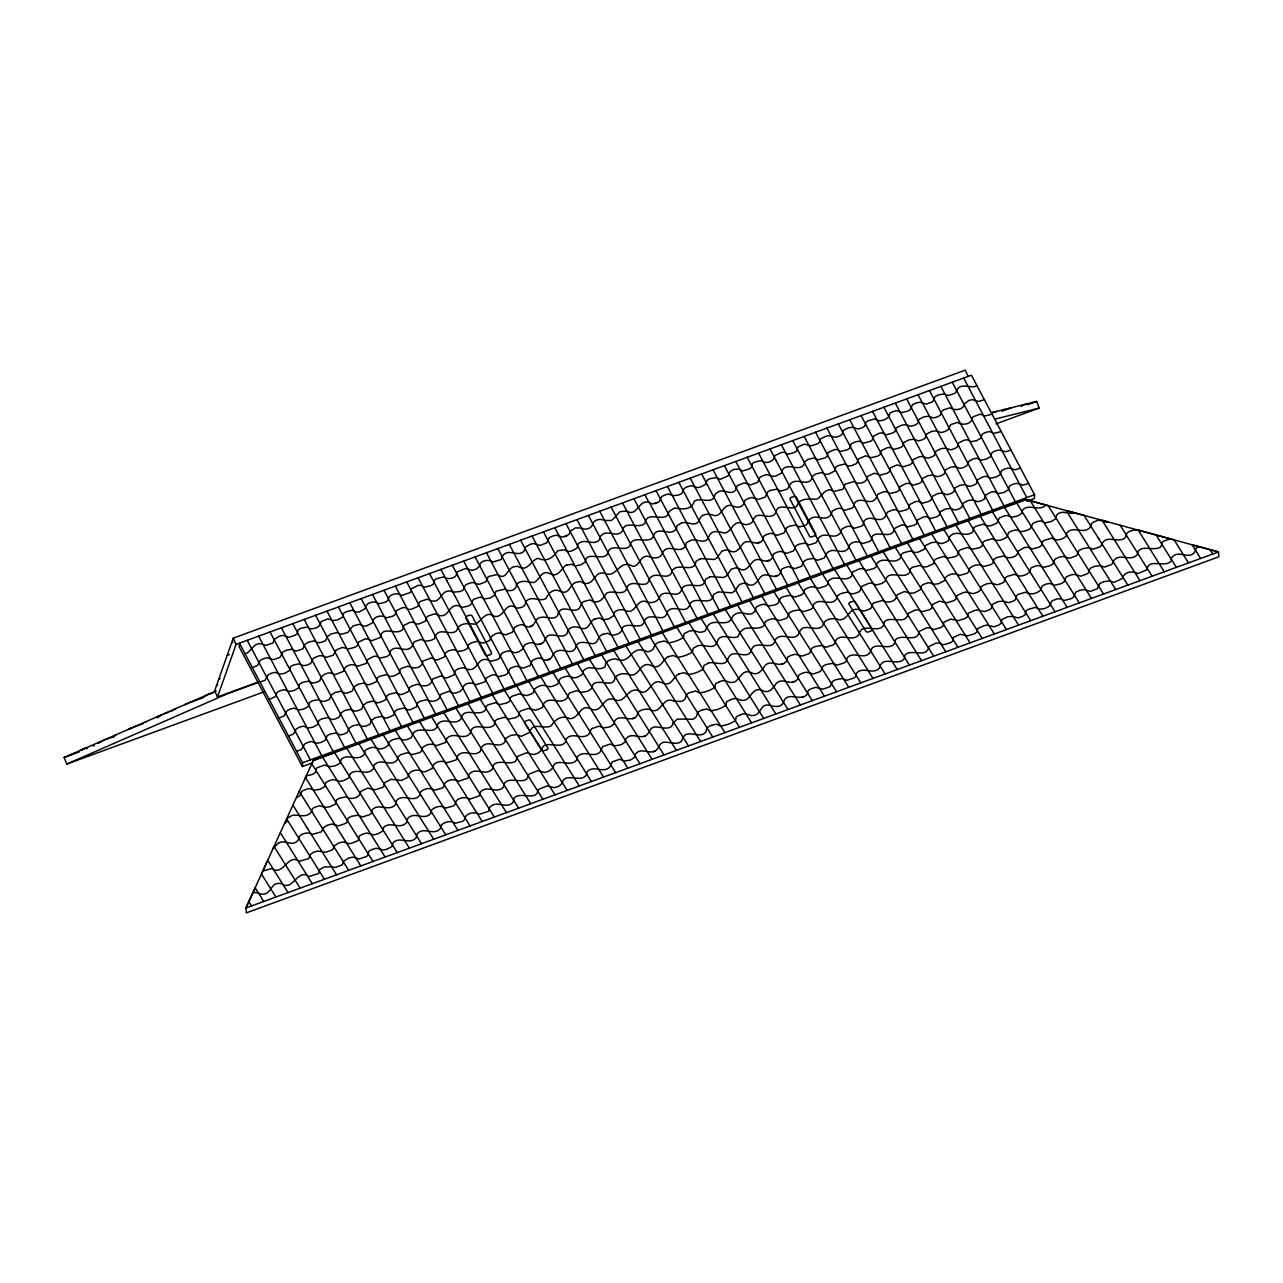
<?xml version="1.0" encoding="UTF-8"?>
<svg xmlns="http://www.w3.org/2000/svg" width="1283" height="1283" viewBox="0 0 1283 1283"><rect width="100%" height="100%" fill="white"/><g stroke="black" fill="none" stroke-linecap="round" stroke-linejoin="round"><path stroke-width="1.5" d="M683.598 636.609L684.047 633.754L688.265 631.541A10.216 7.457 -4.8 0 1 689.388 631.028L693.75 630.498L698.962 632.182A7.923 5.774 -4.8 0 0 703.485 631.605A8.789 6.399 -4.8 0 0 705.49 630.659C710.429 613.29 727.91 631.22 732.737 616.113A10.633 7.746 -4.8 0 1 735.031 614.429C741.75 609.168 749.801 618.887 755.318 610.644L756.216 607.035L759.648 605.303L763.722 604.165L768.613 605.865L774.242 605.111L777.947 603.459L780.433 598.183L783.528 596.563L790.007 595.344L794.658 597.14L801.795 594.831L803.992 592.153M269.205 699.508L275.749 696.348L277.096 692.355L280.271 690.655L284.249 689.645L288.771 691.521L293.647 690.655L298.522 687.993L299.532 684.112L302.403 682.444L308.353 681.145L312.619 683.053L315.746 682.54L319.659 680.872L321.472 676.75C324.759 673.158 330.95 671.33 335.023 674.666L343.828 671.201C343.972 665.139 353.194 662.878 357.572 666.262L366.393 663.343L367.435 659.719L373.465 656.495L376.256 656.126L380.329 658.083L386.792 656.543L389.15 655.084L390.192 651.283C396.688 643.328 404.883 653.945 411.779 646.873L414.217 641.757L421.145 639.383L425.202 641.243L431.2 640.329L434.392 638.742L435.37 635.726M558.618 681.546L557.656 683.903L554.705 685.475L550.84 686.71L546.734 686.341M412.757 734.453L411.073 737.837L406.759 739.617L403.423 740.115L398.692 738.27L392.438 739.762L388.637 742.392L388.364 745.038C385.638 748.037 380.153 750.314 376.416 747.845M302.387 766.528L302.58 762.744L239.472 643.2L239.263 646.985L302.387 766.528L311.785 763.096M258.893 681.834L217.501 696.99L236.104 644.403L971.456 375.197L1034.563 494.741L1034.371 498.542L1026.833 501.3M673.142 723.067C671.667 730.444 662.605 727.686 657.201 727.028C648.316 725.681 650.305 735.4 643.681 736.49M682.668 738.286C681.145 745.664 672.212 742.873 666.727 742.248C657.842 740.9 659.831 750.619 653.207 751.71M941.129 412.645L940.263 415.243L937.44 416.847L933.431 418.001L928.7 416.221L923.904 416.799L918.869 419.461L917.682 423.406L915.068 425.026L910.882 426.325L906.071 424.673L901.484 425.186L896.095 427.913L894.957 431.553L892.359 433.125L886.312 434.777L882.383 432.868L879.4 433.157L873.37 436.204L872.312 440.037L870.066 441.464L863.523 443.116L859.273 441.144L855.52 441.833L851.383 443.726L849.683 448.232L847.614 449.643L840.718 451.456L836.821 449.435L834.239 449.724L827.952 452.562L827.118 456.315L825.258 457.774L818.121 459.859L815.956 458.769M464.157 587.694L463.147 590.02L460.356 591.511L452.963 592.217M486.995 579.435L488.278 576.612L497.323 574.495C507.186 581.375 506.865 567.102 514.996 566.589A10.761 9.093 3 0 1 517.915 566.348C527.954 572.779 530.376 560.078 538.17 558.313C547.055 562.563 553.117 557.367 557.736 550.84A10.649 9.013 3 0 1 558.891 550.519L564.632 549.798C568.209 553.679 574.351 550.006 577.526 547.552L577.51 544.762C583.733 536.647 593.853 547.264 599.931 539.149L600.332 536.631C606.298 527.874 616.369 538.828 622.351 531.05C624.613 519.15 638.982 529.975 644.98 523.095C646.744 509.255 667.176 524.571 668.988 511.596L673.495 508.549A10.649 9.013 3 0 1 674.569 508.052C682.315 508.998 691.232 510.746 694.408 501.108C701.24 496.874 712.674 505.63 715.224 494.115A10.761 9.093 3 0 1 717.405 492.48C723.804 487.332 731.069 497.211 736.282 489.128L736.362 488.278M592.698 523.849C592.329 528.083 585.385 530.745 581.712 528.083M558.297 613.274C556.148 622.047 546.494 615.824 540.704 617.396C533.439 618.374 535.877 629.312 526.255 626.457L522.037 624.532L518.38 625.398L514.884 627.05L512.382 632.262L505.63 634.844L499.328 632.856L495.944 633.626L490.94 636.625L489.753 640.458L483.306 643.104L476.859 641.404L471.422 642.831L468.536 644.756L467.188 648.621L463.468 650.577L458.512 651.427L453.621 649.663L449.483 650.593A7.201 6.094 3 0 0 445.217 653.689L444.656 656.784L437.904 659.751L435.386 659.863L431.505 657.842L422.797 661.178C423.021 666.422 416.702 668.86 412.084 667.593A2.855 2.422 3 0 1 410.833 667.176L407.93 666.214L402.204 668.042L400.104 669.518L399.125 673.35L393.159 676.237L390.433 676.606L386.343 674.65L379.527 676.333L377.314 677.969L376.32 681.69L370.659 684.288L367.596 684.785L363.634 683.021L357.508 684.529L354.028 686.966L352.216 691.056L348.174 692.74L345.047 693.205L340.781 691.248L334.975 692.563L331.271 695.129L329.635 699.251L325.882 700.919L322.61 701.56L318.216 699.652L312.459 700.807L309.379 702.491L308.321 706.42L303.574 709.114L298.57 710.028L294.015 708.12L290.054 709.114L286.879 710.814L284.072 716.01L278.972 718.015M567.808 631.284C566.172 639.062 556.998 634.973 551.514 635.069C543.976 634.46 546.35 643.521 540.047 644.034M956.541 390.561C960.325 382.607 969.05 387.883 974.952 386.52A18.363 15.524 3 0 0 976.988 385.67M992.577 510.105L941.097 412.597L943.069 409.999L950.029 407.786C954.295 411.169 964.014 409.838 964.495 403.696L968.922 400.408L972.61 399.59L975.77 400.986M487.011 579.467L485.76 581.824L479.024 584.406L472.705 582.45L469.337 583.22L465.745 584.791L464.141 587.646M1113.083 562.034C1118.006 551.401 1130.981 562.772 1137.347 554.497C1139.096 542.436 1155.069 552.973 1161.323 546.125L1161.901 542.645L1163.392 541.298L1170.096 538.844L1174.17 539.902L1188.491 562.9M1101.969 544.297L1100.493 546.622L1093.341 549.204L1088.69 547.729L1082.884 548.611L1079.003 550.455L1076.645 555.651L1069.717 558.281L1062.885 556.453L1058.988 557.287L1055.043 559.035L1052.589 564.328L1049.558 565.899L1043.496 567.327L1038.701 565.53L1035.156 566.14L1030.971 567.984L1029.415 572.218C1025.454 575.794 1019.199 577.526 1014.645 574.255L1007.203 576.404L1005.375 577.751L1004.252 581.744L1001.734 583.364L997.308 584.807L991.775 583.268L986.948 583.685L981.19 586.491L980.148 590.437L977.838 592.072L973.284 593.66L965.907 592.072L963.068 592.65L956.942 595.52L955.931 599.177L953.59 600.733L946.806 602.785L939.509 601.166L932.693 604.325L931.779 608.206L929.694 609.666L922.541 611.702L918.035 609.81L915.276 610.034L908.172 613.418C906.103 625.863 890.643 615.199 884.324 621.79L883.538 625.575C877.171 634.091 861.663 621.373 858.92 634.652C852.329 642.494 843.123 632.904 836.115 639.656L834.928 643.537L833.309 644.852L826.124 647.225L821.473 645.461L815.042 646.6L811.85 648.236L809.397 653.528L802.067 656.11L795.155 654.25L791.082 655.356L787.618 657.104L786.559 661.05C780.224 669.566 771.917 658.436 765.005 665.572C762.006 670.223 757.788 676.366 750.972 672.581M1113.179 562.179L1111.703 564.504L1104.535 567.086L1099.9 565.627L1094.094 566.509L1090.213 568.337L1087.856 573.533L1080.928 576.179L1074.079 574.335L1070.182 575.169L1066.253 576.917L1063.799 582.209L1060.768 583.781L1054.706 585.224L1049.895 583.412L1046.367 584.038L1042.181 585.882L1040.625 590.1C1036.664 593.676 1030.409 595.408 1025.839 592.137L1018.397 594.286L1016.569 595.633L1015.462 599.626L1012.945 601.246L1008.518 602.689L1002.969 601.15L998.158 601.583L992.4 604.373L991.358 608.318L989.049 609.97L984.494 611.542L977.117 609.954L974.278 610.532L968.152 613.418L967.141 617.059L964.784 618.631L958.016 620.667L950.703 619.048L943.903 622.223L942.989 626.104L940.904 627.563L933.735 629.584L929.245 627.708L926.486 627.932L919.382 631.3C917.313 643.745 901.853 633.096 895.534 639.688L894.748 643.457C888.381 651.972 872.857 639.255 870.131 652.534C863.539 660.392 854.334 650.802 847.325 657.538L846.139 661.419L844.519 662.734L837.334 665.123L832.683 663.343L826.252 664.482L823.061 666.134L820.591 671.41L813.278 673.992L806.349 672.132L802.292 673.254L798.828 674.986L797.769 678.932C791.579 687.431 783.031 676.462 776.199 683.454C773.36 688.265 768.581 694.151 762.262 690.511M1101.872 544.152C1106.716 533.728 1119.049 544.345 1125.784 537.208C1125.512 530.697 1134.573 529.061 1139.577 530.617A10.809 7.874 -4.8 0 0 1140.988 530.954M956.605 390.882L955.129 393.159L948.41 395.581L944.192 394.025L938.803 394.779L935.147 396.527L932.725 401.643L926.23 404.129L920.007 402.172L916.367 402.926L912.662 404.578L910.16 409.79L907.289 411.282L901.628 412.597L897.282 410.704L893.994 411.25L890.049 412.998L888.429 417.151C884.757 420.535 878.807 422.283 874.701 418.883L867.741 420.872L865.993 422.171L864.79 426.116L862.384 427.688L858.247 429.035L853.211 427.383L848.753 427.704L843.3 430.366L842.161 434.279L839.964 435.867L835.698 437.343L828.962 435.611L826.316 436.124L820.543 438.866L819.436 442.475L817.191 443.982L810.856 445.875L804.2 444.126L797.785 447.126L796.759 450.974L794.77 452.37L788.067 454.246L784.009 452.274L781.459 452.45L774.74 455.673C774.387 461.784 765.566 464.574 761.284 460.549L754.933 462.056L752.383 463.5L751.485 467.253L749.865 468.712L742.616 470.989C737.998 467.381 729.017 469.129 728.375 475.768L720.324 479.281L716.026 477.597L709.932 478.703L707.109 480.291L705.842 484.124L700.855 486.866L697.551 487.62L691.2 485.648L687.367 486.754L684.336 488.326L681.834 493.538L678.37 495.11L673.062 495.751L668.668 493.955L664.883 494.981L661.595 496.649L659.125 501.845L652.389 503.978A18.347 15.524 3 0 1 649.358 502.503L708.04 614.284M592.714 523.64C594.334 519.487 600.412 518.524 604.149 520.224A6.078 5.132 3 0 0 604.566 520.433L610.933 520.513M412.725 734.405L412.901 733.7C418.675 724.767 436.028 736.811 437.663 724.125C444.656 716.299 453.957 726.675 461.078 718.961C462.922 706.035 478.992 717.47 485.359 710.076L486.097 706.259L488.165 704.816L495.414 702.699L499.712 704.64L506.961 702.924L509.559 701.336L510.345 697.615L512.238 696.204L519.214 693.927L526.335 695.627L530.825 694.215L533.471 692.724L534.738 688.907C537.769 686.293 542.966 683.823 546.718 686.293M673.142 722.89L677.376 719.154L685.17 719.041M682.668 738.11C686.341 729.931 695.979 736.346 702.17 734.518A7.89 5.741 -4.8 0 0 705.826 731.935L706.757 729.065A5.677 4.138 -4.8 0 1 708.89 726.467L710.381 725.761A7.506 5.469 -4.8 0 1 711.616 725.408M558.313 613.098C561.729 605.207 570.678 611.494 576.468 609.922C581.504 609.088 579.868 602.529 584.439 601.39A7.826 6.623 3 0 1 585.577 601.053L590.324 599.931L593.067 601.567A2.325 1.973 3 0 0 593.788 601.823C600.925 602.785 603.507 597.349 606.442 593.323C612.825 589.154 625.479 597.718 627.211 586.604C633.209 578.264 647.161 590.87 649.551 578.745C655.388 569.796 668.347 582.29 672.26 571.4A3.753 3.175 3 0 1 673.623 569.091C679.701 563.429 694.696 573.26 695.979 561.248L700.101 558.955M567.824 631.108C569.989 625.815 577.174 626.216 581.6 628.413C588.993 630.354 589.362 621.87 593.949 619.4A7.826 6.623 3 0 1 595.087 619.064M968.088 376.4L965.281 370.146L233.298 638.132L214.694 690.735L217.501 696.99M284.794 823.173L286.606 821.858L287.216 818.378L291.754 815.603A20.544 14.963 -4.8 0 1 293.149 815.122C299.164 814.801 306.621 818.169 311.352 811.995L312.443 808.579L315.458 807.023L319.9 805.708L324.791 807.392L329.956 806.75L335.537 803.96L336.29 800.079L339.001 798.347L346.153 796.759C350.74 800.416 360.748 797.882 360.715 791.386L367.724 788.131L375.133 789.783L381.725 787.73L383.858 786.367L384.724 782.534L391.139 779.294L401.531 780.449L408.042 777.209C407.962 770.714 417.953 768.148 422.62 771.725L425.395 771.66L432.259 768.437C432.307 762.054 442.01 759.472 446.725 762.808L456.235 759.921L457.357 756.28C463.901 747.732 473.363 758.221 480.564 751.1L481.59 747.219C488.358 738.767 497.403 749.561 504.732 742.296L505.678 738.415L510.826 735.4L516.552 734.614L521.267 736.378L529.975 732.192C531.852 721.287 544.842 730.027 551.289 725.681C555.026 719.667 561.842 714.535 569.588 718.624C579.323 719.154 579.836 703.276 590.805 708.938C601.984 713.701 601.839 698.369 611.718 698.946A3.208 2.341 -4.8 0 1 614.284 699.556C626.345 705.217 627.483 683.021 642.27 692.339C650.946 692.082 651.539 677.632 662.397 682.893C670.801 687.287 673.254 677.568 678.194 674.233A8.644 6.303 -4.8 0 1 679.365 673.928M435.386 636.063C439.636 626.938 450.092 636.288 456.588 630.771C459.057 622.014 468.215 623.586 475.239 624.163C481.622 621.549 485.583 609.73 494.436 616.385C504.411 618.165 505.117 600.973 515.558 607.484A2.774 2.341 3 0 0 517.274 608.094C521.155 607.966 526.03 606.554 525.661 601.775C531.451 594.719 539.694 602.513 546.125 598.391C548.274 592.698 554.513 587.678 560.992 591.655C568.834 594.735 569.86 585.417 574.72 582.835A8.997 7.602 3 0 1 575.81 582.546M263.737 901.484L255.173 887.82L245.935 907.995L246.336 912.855L1218.85 556.806L1218.449 551.947L1192.115 544.778L1200.647 558.458M275.877 897.025L261.475 874.044L267.698 860.332M311.609 764.155L313.293 760.482L334.221 752.72M305.338 777.883L306.236 775.942M1045.789 505.165C1038.412 512.222 1028.741 502.663 1022.246 510.538L1022.182 513.056L1017.74 515.974L1011.934 517.225L1007.059 515.429L1003.242 516.247L999.329 518.107L996.57 523.416L989.947 525.934L986.066 525.533M69.811 755.398L71.174 754.404M80.284 750.411L86.169 747.829L80.268 750.411M98.294 743.402L104.484 739.81M112.952 737.1L116.224 734.678M145.204 722.313L146.262 721.543M157.392 717.839L161.289 714.952M174.135 709.996L176.316 708.376M184.784 704.672L191.327 701.817M203.291 697.503L204.671 696.477M205.456 695.883L206.338 695.242M1003.707 410.079L1004.573 409.437M1021.236 406.118L1023.096 404.803M1030.987 403.487L1032.334 402.493M262.887 870.981L271.916 868.495C283.19 876.882 287.809 852.842 299.372 861.294L308.914 858.519L309.796 854.895L313.228 852.345L317.462 851.126L322.274 851.575M190.686 702.282L202.393 697.92M690.414 540.592A8.997 7.602 3 0 1 691.409 540.111C697.07 538.668 705.987 545.195 708.825 536.631C711.295 529.51 719.298 531.563 724.51 533.087C731.935 532.156 732.272 521.026 741.333 522.822C744.749 525.982 749.384 524.667 752.592 521.94A2.774 2.341 3 0 0 753.201 520.481C756.04 508.822 770.121 521.908 775.75 512.943C777.257 501.477 790.472 511.259 796.599 506.368C799.838 497.243 809.124 499.36 816.854 499.135C822.195 496.409 826.092 485.872 833.87 491.517L842.915 489.256L845.256 484.108L854.205 481.462C858.295 485.215 867.629 482.633 867.372 476.522L874.316 473.235L880.78 475.095L887.531 473.122L889.392 471.711L890.418 467.878L896.945 464.927L903.473 466.707L909.823 464.783L912.021 463.275L913.127 459.667L918.836 456.973L921.515 456.443L928.202 458.159L932.468 456.7L934.714 455.112L935.868 451.231L941.193 448.585L945.715 448.2L950.591 449.884L954.696 448.601L957.262 447.029L958.465 443.116L963.645 440.358L967.061 439.716L971.183 441.721L976.828 440.534L980.886 438.128L982.281 434.087L985.857 432.323L989.53 431.521L993.972 433.397L1001.189 431.521M1001.959 411.41L1002.937 410.945M681.209 523.127L676.831 525.822L676.622 528.339A2.341 1.973 3 0 1 676.366 528.885C669.341 537.224 661.29 526.447 654.154 533.776C651.908 547.408 632.086 532.381 629.857 546.013C624.067 552.732 609.489 541.827 607.484 554.08C602.577 561.489 585.641 550.439 585.305 562.018L581.039 564.745L574.96 566.011A2.341 1.973 3 0 1 574.287 565.803L571.913 564.231L566.573 565.097M984.334 399.59L979.089 401.371L975.786 401.034M992.032 414.184L984.783 416.061L980.324 414.184L973.107 416.767L972.209 418.306C971.648 424.529 961.801 425.715 957.743 422.38L950.767 424.593L947.993 429.821L945.218 431.425L941.193 432.596L936.43 430.815L931.683 431.361L926.599 434.023L925.412 437.968L922.862 439.588L918.66 440.903L913.801 439.267L909.214 439.764L903.809 442.523L902.687 446.147L900.105 447.719L894.043 449.371L890.097 447.478L887.114 447.751L881.084 450.798L880.026 454.631L877.797 456.058L871.253 457.726L865.817 455.786L858.519 458.833A3.063 2.598 3 0 0 857.894 460.581L856.579 463.516L851.383 465.713L848.512 466.066L844.583 464.029L838.056 465.681L835.682 467.124L834.848 470.893L828.882 473.988L825.867 474.469L822.018 472.513L815.747 473.972L812.267 476.378L811.995 478.96C806.029 486.979 797.048 477.003 790.44 483.835L787.586 488.951L780.898 491.1L776.696 489.224L770.698 490.298L767.731 491.854L765.197 497.05L758.365 499.456L752.046 497.467L748.23 498.51L744.99 500.178L743.915 503.914C740.483 508.79 735.207 507.298 731.262 505.422C722.586 504.379 722.698 515.012 715.353 515.75C709.916 513.938 701.208 512.382 699.331 520.321C695.482 527.73 687.832 521.123 682.251 522.79A8.997 7.602 3 0 0 681.257 523.256M1010.956 450.012L1005.728 451.792L999.232 450.012L995.592 450.814L992.032 452.562L990.636 456.652L986.451 459.089L980.837 460.196L976.668 458.191L973.091 458.929L968.184 461.688L966.901 465.665L964.126 467.253L960.101 468.423L955.338 466.643L950.591 467.188L945.491 469.851L944.336 473.796L941.802 475.4L937.584 476.731L932.725 475.095L928.234 475.576L922.75 478.318L921.627 481.943L919.125 483.483L912.999 485.199L909.038 483.29L906.087 483.547L899.992 486.594L898.966 490.427L896.785 491.838L890.194 493.554L886.152 491.565L883.426 491.854L877.925 494.131L876.834 496.569A2.855 2.422 3 0 1 876.337 497.612C870.708 507.074 861.278 495.511 854.59 502.936L853.756 506.673L851.96 508.164L844.775 510.297L841.648 508.549A7.201 6.094 3 0 0 836.019 509.078L832.41 510.987L830.646 515.173C824.44 522.454 815.94 512.975 809.381 519.663L806.526 524.763L799.838 526.928L795.636 525.068L789.606 526.11L786.639 527.682L784.138 532.878L777.273 535.284L770.971 533.279L767.154 534.321L763.914 535.973L762.76 539.87C756.906 548.194 749.176 537.016 742.681 543.928C739.794 548.274 735.817 554.545 729.385 550.583M1020.466 468.022L1015.238 469.803L1008.743 468.006L1005.102 468.808L1001.542 470.572L1000.147 474.662L995.961 477.1L990.348 478.206L986.178 476.201L982.602 476.939L977.694 479.698L976.411 483.675L973.621 485.263L969.611 486.433L964.848 484.653L960.085 485.199L954.985 487.861L953.846 491.79L951.312 493.41L947.095 494.741L942.235 493.089L937.745 493.586L932.26 496.329L931.137 499.953L928.635 501.493L922.509 503.209L918.532 501.3L915.597 501.557L909.503 504.604L908.476 508.421L906.295 509.848L899.704 511.564L895.662 509.576L892.936 509.864L887.435 512.142L886.328 514.579A2.855 2.422 3 0 1 885.847 515.622C880.202 525.084 870.788 513.505 864.1 520.946L863.267 524.683L861.47 526.174L854.286 528.307L851.158 526.559A7.201 6.094 3 0 0 845.529 527.088L841.921 528.997L840.157 533.183C833.934 540.464 825.45 530.986 818.891 537.673L816.036 542.773L809.332 544.938L805.147 543.078L799.117 544.12L796.15 545.692L793.632 550.888L786.784 553.294L780.481 551.289L776.664 552.332L773.424 553.983L772.27 557.88C766.56 566.092 759.809 555.715 753.313 561.184C749.4 565.065 746.016 573.004 738.944 568.626M1028.549 483.338L1023.321 485.118L1016.826 483.338L1013.185 484.14L1009.641 485.888L1008.23 489.962L1004.044 492.415L998.431 493.522L994.261 491.517L990.684 492.255L985.777 495.013L984.494 498.991L981.72 500.578L977.694 501.749L972.947 499.969L968.184 500.514L963.084 503.177L961.929 507.106L959.395 508.726L955.177 510.057L950.318 508.405L945.828 508.886L940.343 511.644L939.22 515.269L936.718 516.808L930.592 518.524L926.631 516.616L923.68 516.873L917.586 519.92L916.559 523.737L914.378 525.164L907.787 526.88L903.745 524.891L901.019 525.18L894.62 528.404C892.519 540.384 878.197 529.863 872.183 536.262L871.349 539.999L869.553 541.49L862.368 543.623C857.83 539.838 848.753 542.019 848.239 548.499C842.033 555.796 833.533 546.285 826.974 552.989L824.135 558.089L817.431 560.254L813.246 558.394L807.199 559.436L804.233 561.008L801.731 566.204L794.867 568.61L788.564 566.605L784.747 567.647L781.507 569.299L780.353 573.196C774.499 581.52 766.769 570.342 760.274 577.254C757.435 581.648 753.362 587.839 747.027 583.941M162.155 714.599L156.751 716.94M1021.493 405.989L1023.337 405.203M1199.124 546.686C1194.681 547.135 1196.189 552.043 1193.286 553.775C1186.166 558.714 1177.842 549.413 1171.395 557.913L1171.203 560.912C1165.172 568.61 1148.51 557.415 1146.842 569.828L1137.604 573.645C1132.889 570.229 1123.347 572.09 1122.513 578.489L1114.077 582.306L1109.426 580.83L1103.621 581.712L1099.739 583.557L1097.382 588.753L1090.454 591.383L1083.622 589.555L1079.709 590.388L1075.779 592.137L1073.326 597.429L1070.295 599.001L1064.232 600.428L1059.437 598.632L1055.893 599.241L1051.707 601.086L1050.152 605.303C1046.19 608.896 1039.936 610.628 1035.381 607.356L1027.94 609.505L1026.111 610.852L1024.989 614.846L1022.471 616.465L1018.044 617.909L1012.512 616.369L1007.684 616.786L1001.927 619.593L1000.884 623.538L998.575 625.174L994.02 626.762L986.643 625.174L983.804 625.751L977.678 628.622L976.668 632.278L974.31 633.834L967.542 635.887L960.245 634.267L953.429 637.426L952.515 641.308L950.43 642.767L943.278 644.804L938.771 642.911L936.013 643.136L928.908 646.52C926.839 658.965 911.379 648.3 905.06 654.891L904.274 658.676C897.94 667.16 882.383 654.474 879.657 667.753C873.065 675.596 863.86 666.005 856.852 672.757L855.665 676.638L854.045 677.953L846.86 680.327L842.209 678.563L835.778 679.701L832.587 681.337L830.133 686.63L822.804 689.212L815.892 687.351L811.818 688.458L808.354 690.206L807.296 694.151C800.977 702.491 786.976 690.174 783.464 702.426C780.529 708.697 773.136 706.163 768.116 704.992C760.803 704.431 760.963 712.851 755.639 714.952A7.89 5.741 -4.8 0 1 750.715 715.497L747.203 714.246A5.677 4.138 -4.8 0 0 743.226 713.893L741.574 714.342A7.506 5.469 -4.8 0 0 740.451 714.856M690.35 540.448L686.164 542.853L685.796 545.628A2.309 1.957 3 0 1 685.587 546.109C678.899 554.93 667.785 542.388 662.525 552.925C660.937 558.971 652.839 558.666 648.364 556.309C639.319 555.186 640.602 565.979 632.792 566.38C619.593 558.057 616.754 578.633 605.111 573.501C593.708 570.021 595.2 585.449 583.941 583.316A2.309 1.957 3 0 1 583.396 583.124L580.686 581.472L575.73 582.418M717.694 592.265L713.573 594.574C712.161 606.651 697.407 596.627 691.216 602.417A3.769 3.191 3 0 0 689.853 604.726C685.94 615.599 672.966 603.106 667.144 612.071C664.754 624.179 650.802 611.59 644.788 619.914C642.639 632.134 628.413 620.796 622.063 627.932C622.608 633.225 616.016 635.181 611.382 635.133A2.325 1.973 3 0 1 610.66 634.893L607.917 633.257L603.09 634.219M709.611 576.965L705.49 579.258C704.078 591.335 689.292 581.391 683.133 587.101A3.753 3.175 3 0 0 681.77 589.41C678.146 599.786 666.775 589.073 660.408 595.344C658.387 602.369 650.834 604.181 644.547 601.15C635.534 600.733 634.973 615.551 624.869 610.259C621.261 608.575 612.424 610.435 613.771 615.68L608.944 618.759L603.283 619.833A2.325 1.973 3 0 1 602.577 619.577L599.835 617.941L595.007 618.919M264.17 691.81L66.7 764.107L64.15 757.467L216.218 690.912M128.765 729.177L140.039 724.719M206.066 695.354L208.183 694.424M66.7 764.107L227.588 693.67L257.675 682.668M131.171 728.151L128.877 729.145M532.509 625.27L530.537 626.024M542.019 643.28L537.785 644.531L531.547 642.542L527.89 643.408L524.394 645.044L522.999 648.957L518.861 651.78L515.141 652.855L508.838 650.866L505.454 651.636L501.829 653.239L499.263 658.468L496.457 659.975L490.603 661.242L486.369 659.414C476.875 658.436 477.693 671.105 468.022 669.437L463.131 667.673L458.993 668.603A7.201 6.094 3 0 0 454.727 671.699L454.166 674.794L447.414 677.761L444.88 677.857L441.015 675.852L432.291 679.188C432.531 684.432 426.213 686.87 421.594 685.603A2.855 2.422 3 0 1 420.343 685.186L417.44 684.224L411.715 686.052L409.614 687.528L408.636 691.361L402.67 694.231L399.943 694.616L395.854 692.66L389.038 694.344L386.825 695.979L385.83 699.684L380.169 702.298L377.106 702.795L373.145 701.031L367.018 702.539L363.538 704.976L361.726 709.066L357.684 710.75L354.541 711.215L350.291 709.258L344.486 710.574L340.781 713.14L339.129 717.261L335.392 718.929L332.105 719.571L327.726 717.662L321.969 718.817L318.89 720.501L317.831 724.414L313.068 727.124L308.08 728.038L303.526 726.13L299.564 727.124L296.389 728.824L293.582 734.004L288.483 736.025M550.102 658.612L548.13 659.334M708.12 663.231L703.918 665.46L703.437 668.507A2.791 2.037 -4.8 0 1 702.988 669.341L698.112 671.955A25.66 18.7 -4.8 0 1 696.236 672.581A25.66 18.7 -4.8 0 1 694.424 673.302L688.698 674.569A2.791 2.037 -4.8 0 1 687.576 674.329L684.176 672.693L679.252 673.8M719.619 681.61L715.417 683.839L714.968 686.694A2.598 1.892 -4.8 0 1 714.631 687.544L709.627 690.318A25.612 18.668 -4.8 0 1 707.751 690.944A25.612 18.668 -4.8 0 1 705.923 691.665L699.957 692.916M730.829 699.492L726.627 701.721L726.162 704.768A2.662 1.941 -4.8 0 1 725.841 705.425L720.838 708.216A25.612 18.668 -4.8 0 1 718.961 708.841A25.612 18.668 -4.8 0 1 717.133 709.563L711.167 710.814A2.662 1.941 -4.8 0 1 710.285 710.574L706.885 708.954L701.977 710.044M740.355 714.695L736.153 716.94L735.704 719.795A2.807 2.053 -4.8 0 1 735.239 720.805L730.364 723.42A25.612 18.668 -4.8 0 1 728.487 724.045A25.612 18.668 -4.8 0 1 726.659 724.767L720.95 726.05A2.807 2.053 -4.8 0 1 719.811 725.793L716.427 724.157L711.52 725.264M93.418 746.032L94.3 745.664M566.894 535.909L564.921 536.647M634.588 717.822L632.487 718.608M645.782 735.704C639.046 739.297 631.14 731.422 625.527 739.329L625.462 741.847L621.084 744.765L614.814 745.872L610.163 744.076L602.705 746.626L600.187 751.95C593.019 758.718 583.813 749.031 577.27 756.986L576.933 759.52C571.544 768.661 554.833 756.024 552.732 768.1L549.236 771.035L544.714 772.51L537.785 770.666L528.596 774.339C527.457 787.104 510.201 775.285 504.444 783.223L503.545 787.088C496.361 794.626 487.043 784.154 480.179 792.253L479.233 795.957L469.835 799.133C465.152 796.005 455.144 797.914 455.144 804.425L453.332 806.013L445.762 808.082C441.24 804.874 434.68 806.606 431.168 810.503L430.896 813.197C424.288 821.361 414.714 810.792 407.641 818.474L406.791 822.387C399.799 830.245 390.754 820.735 383.665 827.343L382.494 831.336L377.234 834.046L373.722 834.864L366.794 833.004L362.56 834.255L359.256 836.051L358.406 840.012L356.834 841.279L349.81 843.749L343.026 841.905L338.728 843.059L334.205 845.962L332.778 849.651L325.657 852.297L322.37 851.72M655.324 750.924C648.573 754.516 640.666 746.642 635.069 754.532L634.989 757.05L630.611 759.985L624.34 761.076L619.689 759.279L612.232 761.845L609.714 767.154C602.545 773.938 593.339 764.251 586.796 772.206L586.459 774.724C581.119 783.849 564.295 771.259 562.259 783.32L558.763 786.254L554.24 787.714L547.312 785.87L538.138 789.542C536.984 802.308 519.743 790.504 513.97 798.443L513.072 802.308C505.887 809.83 496.569 799.373 489.705 807.456L488.759 811.177L479.361 814.336C474.678 811.209 464.671 813.133 464.671 819.629L462.858 821.216L455.289 823.285C450.766 820.078 444.223 821.826 440.694 825.723L440.422 828.401C433.814 836.58 424.24 826.027 417.167 833.693L416.334 837.591C409.325 845.465 400.28 835.939 393.191 842.546L392.021 846.539L386.76 849.25L383.264 850.068L376.32 848.207L372.086 849.458L368.798 851.27L367.932 855.232L366.377 856.499L359.336 858.969L352.568 857.108L348.27 858.263L343.732 861.166L342.304 864.854L335.184 867.5L331.896 866.923M296.565 797.513L299.805 795.797L301.89 791.178L305.226 789.59L309.508 788.436L314.191 790.232L319.74 789.35L324.888 786.559L325.738 782.614L328.929 780.834L333.259 779.535L340.171 781.395L343.603 780.609L348.976 777.867L350.147 773.89C357.219 767.266 366.264 776.744 373.289 768.918L374.155 765.005C381.227 757.339 390.834 767.892 397.393 759.68L397.682 757.002L401.194 754.404L407.609 752.752L409.662 753.346M1023.994 404.931L1026.721 403.904M657.153 502.872L655.164 503.594M611.783 520.208L616 516.247A6.078 5.132 3 0 0 616.113 515.846L620.042 511.596L626.842 511.131M104.548 739.794L114.379 736.57M164.08 713.829L167.544 712.53A20.544 1.411 -21.1 0 1 168.907 712.017M215.271 691.858L208.455 694.328M1005.038 410.095L1011.758 407.641M791.178 497.467L793.856 496.489A1.941 1.652 3 0 1 796.374 497.243L815.651 533.84A1.941 1.652 3 0 1 814.577 535.861L811.866 536.839A1.941 1.652 3 0 1 809.365 535.925L790.248 499.616A1.941 1.652 3 0 1 791.178 497.467M777.081 575.522L775.092 576.227M64.15 757.467L79.193 751.966M1027.25 404.851L1036.664 401.419L1039.214 408.042L995.961 423.887M302.58 762.744L1034.563 494.741M783.111 663.455L780.994 664.209M794.321 681.337L792.204 682.107M803.848 696.557L801.731 697.311M759.488 542.196L757.499 542.901M768.998 560.206L767.009 560.912M229.304 654.571L227.235 655.292M1004.846 507.186L1025.887 499.584L1218.449 551.947L245.935 907.995L313.293 760.482L1025.887 499.584L1048.596 505.759M220.163 678.531L218.848 678.98M217.773 685.266L216.474 685.715M86.426 748.598L87.404 748.262M279.036 842.819C285.548 839.274 292.043 847.309 297.993 840.333L298.522 839.355C298.394 833.533 308.064 831.432 312.378 834.399L321.568 831.753L322.995 828.064L327.534 825.161L331.832 824.007L338.6 825.867L345.64 823.397L347.196 822.13L348.062 818.169L351.35 816.357L357.925 815.202L362.528 816.966L369.568 814.689L371.284 813.438L372.471 809.445C379.543 802.837 388.589 812.364 395.597 804.489L396.431 800.592C403.503 792.894 413.094 803.463 419.685 795.3L419.958 792.621C423.486 788.708 430.03 786.992 434.552 790.184L442.122 788.115L443.934 786.527C443.934 780.032 453.941 778.107 458.64 781.251L468.022 778.075L468.969 774.355C475.833 766.272 485.15 776.728 492.335 769.207L493.233 765.342C499.007 757.403 516.247 769.207 517.402 756.441L526.575 752.768L533.503 754.612L538.026 753.153L541.522 750.218C543.559 738.158 560.382 750.747 565.723 741.622L566.06 739.104C572.603 731.15 581.808 740.836 588.977 734.052L591.495 728.744L598.953 726.178L603.603 727.974L609.874 726.884L614.252 723.949L614.332 721.431C619.978 712.61 631.605 723.708 637.106 715.738C637.138 709.756 645.445 708.457 650.032 709.515C661.531 715.818 662.108 695.226 674.04 701.192M278.764 842.915L273.648 847.646A10.809 7.874 -4.8 0 1 273.103 848.705L274.129 846.636L300.142 888.141M141.178 724.318L143.103 723.74M1074.096 512.831C1068.21 514.74 1062.356 509.415 1056.743 514.852L1055.636 518.781L1051.274 521.523L1045.196 522.839L1040.641 520.882L1036.824 521.652L1032.783 523.432L1030.345 528.708L1027.394 530.248L1021.252 531.739L1016.441 529.943L1012.896 530.553L1008.679 532.413L1007.107 536.647C1003.13 540.191 996.907 541.939 992.336 538.684L984.895 540.833L983.067 542.18L981.944 546.173L979.378 547.793L972.354 549.188L967.574 547.504L960.855 549.589L958.898 550.92L957.824 554.881L955.434 556.533L948.185 558.137L943.55 556.485L936.686 558.602L934.617 559.965L933.591 563.622L927.032 566.733L922.862 566.99L920.055 565.402L912.454 567.294L910.353 568.818L909.422 572.715C903.793 579.948 887.082 568.77 885.639 580.814L881.838 583.54L875.872 584.984L871.494 583.027L868.816 583.3L861.984 586.267L861.294 588.336M992.4 412.677L996.779 411.394M668.475 656.575L673.383 655.485L676.799 657.104A2.919 2.117 -4.8 0 0 678.37 657.345L683.647 656.094A25.66 18.7 -4.8 0 0 685.459 655.372A25.66 18.7 -4.8 0 0 687.319 654.731L691.938 652.406A2.919 2.117 -4.8 0 0 692.66 651.299L693.141 648.252L697.343 646.007A8.644 6.303 -4.8 0 1 698.465 645.654C704.495 643.922 714.262 650.657 717.181 641.66C720.998 631.621 731.502 640.217 738.11 636.496C743.883 621.036 755.543 632.92 764.315 625.318L765.293 621.549L768.709 619.817L772.799 618.663L779.759 620.523L787.04 617.973L789.526 612.681L792.653 611.061L799.117 609.842L803.783 611.638L810.92 609.313L812.588 608.014L813.743 604.133C820.767 597.14 830.486 607.244 836.853 598.696L837.013 596.114L840.782 593.596L847.47 592.056L851.768 593.933L855.103 593.323L859.466 591.575L861.326 588.368M171.136 711.247L172.227 710.942M252.703 893.193C256.568 890.851 259.808 894.86 263.576 894.155C272.108 893.369 270.601 881.196 281.506 883.714C292.845 892.07 297.367 867.885 309.043 876.546L318.729 873.45L319.627 869.585L324.262 866.971L331.8 866.779M252.35 667.577L257.45 665.572L260.273 660.392L263.48 658.692L267.425 657.714L270.809 659.205M260.048 682.187L265.164 680.166L267.971 674.986L271.194 673.286L275.139 672.308L279.694 674.2L284.698 673.27L289.413 670.608L290.487 666.679L293.566 664.979L299.324 663.824L303.654 665.733L306.958 665.107L310.711 663.423L313.469 658.099L319.579 655.629L323.492 655.998M296.565 751.341L301.665 749.336L304.472 744.14L307.647 742.44L311.609 741.446L316.163 743.354L321.167 742.44L325.93 739.746L326.973 735.817L330.052 734.133L335.809 732.978L340.203 734.886L343.475 734.245L347.228 732.577L348.864 728.455L352.568 725.889L358.374 724.574L362.64 726.531L365.767 726.066L369.809 724.382L371.621 720.276L375.101 717.839L381.227 716.347L385.189 718.111L388.252 717.614L393.913 715L394.907 711.279L397.121 709.659L403.937 707.975L408.026 709.932L410.752 709.563L416.718 706.66L417.697 702.843L419.798 701.368L426.982 699.62C431.553 703.132 440.598 700.807 440.39 694.504L449.098 691.168L452.979 693.173L455.497 693.077L459.779 691.633L462.826 688.811C462.842 683.069 472.08 681.514 476.121 684.753L484.798 681.931L486.145 678.049L491.229 675.323L494.452 674.73L498.686 676.542L504.54 675.291L507.346 673.783L509.912 668.555L513.537 666.952L516.921 666.182L523.223 668.17L529.975 665.588L532.477 660.376L535.989 658.724L539.63 657.858L543.848 659.783C553.47 662.637 551.032 651.684 558.297 650.722C564.135 648.765 572.17 655.453 575.714 647.562C577.286 639.511 587.037 643.088 592.441 643.697C598.584 643.713 597.413 636.32 602.032 634.716A7.826 6.623 3 0 1 603.17 634.379M991.743 412.629L1036.664 401.419M994.566 419.204L1039.214 408.042M1107.646 521.924C1103.38 522.887 1099.916 518.156 1095.554 521.315A20.544 14.963 -4.8 0 0 1094.191 521.844L1092.074 523.015L1089.812 527.762C1082.611 534.69 1072.973 524.972 1066.478 533.375L1066.478 535.845C1062.805 539.566 1056.278 541.586 1051.835 538.122L1043.977 540.416L1042.261 541.907L1041.379 545.692L1038.829 547.199L1032.382 548.964L1027.651 547.216L1024.476 547.552L1018.301 550.968C1018.413 557.319 1008.005 559.596 1003.579 555.956L996.266 557.752L994.084 559.131L992.962 563.077L990.909 564.664L983.532 566.509C979.089 563.253 972.466 565.194 969.098 569.059L968.809 571.753L966.997 573.357L959.411 575.442C954.921 572.25 948.281 574.255 944.881 578.072L944.609 580.525L938.579 583.717L933.944 584.294L928.716 582.658L924.113 584.118L921.467 585.689L920.472 589.587L914.747 592.666L911.459 593.339L904.419 591.543L896.801 594.975C897.09 601.454 887.323 603.924 882.784 600.348L873.226 603.122L870.949 608.35L867.212 610.099L863.299 611.125L859.61 609.81M306.509 775.83C309.989 775.012 316.965 774.274 316.019 769.415L316.885 767.908L324.551 764.989L329.33 766.721L335.088 765.903L340.011 763.225L341.246 759.199C348.383 752.977 357.38 762.198 364.308 754.308L365.222 750.347L368.269 748.614L372.23 747.347L376.384 747.797M1066.526 510.634L1084.44 515.509M1102.402 520.385L1107.822 521.86M1170.176 538.812L1138.294 530.152L1164.226 571.785M859.851 609.986C849.25 605.977 848.897 619.737 839.724 619.881C833.325 617.492 824.119 618.262 822.547 626.008C815.924 632.888 802.885 621.549 799.389 632.567C794.851 643.056 782.919 631.813 776.087 638.758A3.208 2.341 -4.8 0 0 775.108 640.682C772.19 652.389 753.201 637.394 750.988 651.892C744.846 659.815 733.764 648.075 728.343 657.794C726.258 667.785 715.513 661.499 709.242 662.862A8.644 6.303 -4.8 0 0 708.2 663.375M270.841 659.254L273.921 659.526L280.207 657.249L282.773 652.069L285.868 650.385L291.61 649.23L295.988 651.123L303.045 648.797L304.664 644.675L308.417 642.141L314.175 640.842L318.473 642.783L321.68 642.27L325.657 640.586L327.438 636.512L330.998 634.043L337.06 632.583L341.053 634.347L347.901 632.391L352.969 625.896L359.753 624.244L363.859 626.184L366.649 625.767L372.519 622.88C372.679 616.417 381.885 614.14 386.408 617.845L393.159 616.048L395.324 614.525L396.174 610.756L402.108 607.885L404.931 607.436L408.828 609.457L411.362 609.313L418.05 606.33L418.916 602.641L420.776 601.294L427.271 599.193L431.409 600.893C441.4 603.186 440.63 589.939 450.285 590.982L452.947 592.153M581.504 527.971L575.329 527.938L569.844 531.611A18.347 15.524 3 0 1 569.107 534.466L562.676 537.16L556.405 535.155L552.716 536.053L549.236 537.689L546.75 542.901L539.967 545.467L533.664 543.495L530.232 544.281L525.308 547.28L524.106 551.129C517.338 557.656 508.902 547.953 502.744 555.683L501.332 559.452L492.784 562.018C488.983 558.827 479.345 560.446 479.601 566.22L476.25 569.075L472.016 570.438L465.713 568.465L457.069 571.929C457.389 578.28 448.168 580.349 443.645 576.885L436.268 578.825L434.392 580.285L433.381 584.102L431.152 585.545L424.609 587.213L420.519 585.24L417.793 585.545L411.602 588.753L410.576 592.425L401.755 595.392C397.409 592.04 388.059 594.221 387.979 600.348L386.231 601.887L379.143 603.796C374.796 600.107 365.254 602.352 365.206 608.591L359.641 611.75L356.626 612.167L352.328 610.243L346.137 611.718L343.523 613.37L342.577 617.235L337.381 619.93L332.714 620.619L327.935 618.791L321.023 621.678C320.846 627.098 314.335 629.279 309.684 628.686L307.343 627.098L301.232 628.125L298.121 629.857L297.143 633.77L295.651 635.005L289.044 637.314L282.885 635.342L278.876 636.4L274.562 639.191L273.087 642.831L266.399 645.317L263.384 644.675M674.12 701.224L681.433 701.416A7.89 5.741 -4.8 0 0 685.09 698.834L686.02 695.963A5.677 4.138 -4.8 0 1 688.153 693.365L689.645 692.66A7.506 5.469 -4.8 0 1 690.879 692.307L695.691 691.056L698.882 692.579A2.598 1.892 -4.8 0 0 699.957 692.916M685.33 719.105L692.644 719.314A7.89 5.741 -4.8 0 0 696.3 716.732L697.23 713.845A5.677 4.138 -4.8 0 1 699.363 711.247L700.855 710.557A7.506 5.469 -4.8 0 1 702.074 710.189M750.796 672.484C742.52 668.892 740.066 678.707 734.902 681.85A7.89 5.741 -4.8 0 1 729.979 682.396L726.467 681.145A5.677 4.138 -4.8 0 0 722.489 680.792L720.838 681.241A7.506 5.469 -4.8 0 0 719.715 681.754M761.99 690.366C753.73 686.774 751.277 696.605 746.113 699.732A7.89 5.741 -4.8 0 1 741.189 700.293L737.677 699.043A5.677 4.138 -4.8 0 0 733.7 698.69L732.048 699.139A7.506 5.469 -4.8 0 0 730.909 699.636M244.989 653.672A18.363 15.524 3 0 0 247.106 652.983C252.077 649.936 254.692 641.211 262.983 644.339L321.76 755.703M729.273 550.503L726.146 549.846L721.816 551.193L716.796 558.025L714.198 559.5L701.256 558.618A7.826 6.623 3 0 0 700.181 559.099M738.767 568.513L735.656 567.856L731.326 569.203L726.306 576.035L723.708 577.51L710.766 576.628A7.826 6.623 3 0 0 709.691 577.109M746.866 583.829L743.739 583.172L739.409 584.519L734.389 591.351L731.791 592.826L718.849 591.944A7.826 6.623 3 0 0 717.774 592.425M816.004 587.502L818.811 588.255L826.236 585.834L827.743 584.246L827.904 581.664C834.848 573.036 844.984 583.637 852.104 575.618L852.233 573.854M667.705 642.607L664.305 640.987L659.43 642.093A10.216 7.457 -4.8 0 0 658.179 642.446L654.923 644.724L653.352 648.877A7.923 5.774 -4.8 0 1 649.952 651.219A8.789 6.399 -4.8 0 1 647.723 651.812C629.584 643.28 631.942 665.829 615.808 658.917A10.633 7.746 -4.8 0 0 612.649 659.221C608.431 659.879 605.207 662.397 605.047 666.743C597.894 672.372 589.186 663.231 582.979 671.33L582.883 673.864L578.601 676.75L574.576 677.921L567.647 676.093L564.055 676.927L560.222 678.595L558.602 681.514M627.066 511.276C637.074 517.225 638.485 499.536 648.877 502.198L644.884 494.677M815.972 587.454L811.626 586.684L807.408 588.031L804.633 589.651L803.96 592.121M409.678 753.394L412.324 754.612L419.926 752.48L421.674 750.908L421.947 748.278C425.523 744.461 431.826 742.745 436.412 745.664L445.778 742.44L446.709 738.703C453.637 730.717 462.987 741.205 470.123 733.539C472.352 719.939 487.54 732.417 494.372 724.67L495.126 720.821L497.066 719.41L504.379 717.197L508.726 719.138L515.878 717.518L518.605 715.914L519.374 712.177L521.187 710.782L528.179 708.441L535.3 710.173L539.774 708.793L542.501 707.302L543.8 703.453C550.407 695.594 559.548 705.329 566.717 698.433L569.267 693.109L576.725 690.591L581.359 692.403L587.662 691.264L591.96 688.362L592.056 685.828C597.012 676.734 613.675 689.709 615.07 677.52C618.999 672.693 626.2 673.126 631.493 675.115C640.233 674.906 640.762 660.408 651.604 665.669C660.007 670.063 662.477 660.344 667.401 657.024A8.644 6.303 -4.8 0 1 668.571 656.704M986.034 525.485L983.019 524.17L975.561 526.463L973.893 527.794L972.722 531.803C965.618 538.459 956.685 528.853 949.709 536.535L948.634 540.512L946.02 542.18L941.514 543.639L936.141 542.132L931.298 542.677L925.46 545.532L924.434 549.204L917.762 552.283L913.704 552.46L910.882 550.872L903.248 552.861L901.243 554.368L900.281 558.265C893.225 565.45 883.378 555.427 876.754 563.59L876.161 567.006L874.044 568.465L866.634 570.47L862.288 568.513L859.53 568.85L852.826 571.833L852.217 573.822M323.524 656.062L326.139 657.377L333.307 655.212L336.178 649.968L342.417 647.402L348.735 648.957L355.599 647.017L358.117 644.788L358.422 642.125L364.933 638.998L367.467 638.854L371.557 640.794L380.233 637.507C382.43 624.308 396.527 636.705 402.99 629.183L403.84 625.398L409.726 622.512L412.597 622.03L416.494 624.051L419.012 623.939L425.731 620.972L426.598 617.283L428.394 615.92L434.921 613.787L439.075 615.487C449.114 617.877 448.328 604.534 457.967 605.56L462.201 607.404L468.038 606.121L470.845 604.614L473.427 599.402L480.419 597.044L484.621 598.936L490.459 597.926L494.564 595.136L495.976 591.222L505.037 589.089C508.517 592.489 516.969 590.228 516.424 584.599C520.93 579.274 527.714 581.921 533.231 582.594C539.983 581.135 540.175 569.86 549.381 573.309C557.464 578.649 560.896 569.203 565.562 565.514A8.997 7.602 3 0 1 566.653 565.226M815.94 458.737L814.256 457.903L807.969 459.41L804.537 461.816L804.265 464.382C798.267 472.32 789.334 462.425 782.742 469.257L781.475 473.106L776.391 475.817L773.184 476.506L766.801 474.566L762.968 475.704L760.033 477.26L757.483 482.456L750.651 484.846L744.332 482.873L737.292 485.567L736.346 488.246M307.07 827.711L336.563 874.814M1084.231 515.574L1127.805 585.128M1210.045 549.653L1212.772 554.015M1156.127 535.059L1176.367 567.343M1120.203 525.324L1152.086 576.227M1102.209 520.449L1139.946 580.686M1066.285 510.714L1115.665 589.571M1048.323 505.855L1103.54 594.013M1030.377 500.995L1091.416 598.439M1016.601 502.888L1079.26 602.898M1004.477 507.314L1067.135 607.34M992.336 511.773L1054.995 611.783M980.212 516.199L1042.871 616.225M968.056 520.657L1030.698 620.667M955.931 525.1L1018.59 625.11M943.807 529.526L1006.465 629.552M931.666 533.985L994.309 633.994M919.542 538.411L982.201 638.437M907.386 542.869L970.044 642.879M895.261 547.312L957.92 647.322M883.121 551.754L945.779 651.764M870.997 556.197L933.655 656.206M858.872 560.623L921.531 660.649M846.732 565.081L909.39 665.091M834.591 569.524L897.234 669.534M822.451 573.966L885.094 673.976M810.311 578.408L872.969 678.418M798.154 582.851L860.813 682.877M786.046 587.293L848.705 687.303M773.922 591.736L836.548 691.762M761.765 596.178L824.424 696.204M749.641 600.62L812.283 700.646M800.416 704.992L737.484 605.079M725.344 609.521L788.003 709.531M713.236 613.948L775.878 713.973M701.079 618.406L763.722 718.416M688.955 622.832L751.613 722.858M676.815 627.291L739.473 727.301M662.253 632.615L724.911 732.625M650.112 637.058L712.771 737.084M637.988 641.5L700.646 741.51M625.847 645.942L688.49 745.968M613.723 650.385L676.382 750.395M601.583 654.827L663.952 754.949M589.442 659.27L652.085 759.295M577.302 663.712L639.96 763.738M565.145 668.17L627.82 768.18M553.021 672.613L615.68 772.623M540.913 677.039L603.571 777.065M528.756 681.498L591.415 781.507M516.616 685.94L579.274 785.95M504.492 690.382L567.134 790.392M492.335 694.825L554.994 794.835M480.195 699.267L542.853 799.293M468.087 703.709L530.729 803.719M455.946 708.152L518.605 808.162M443.806 712.594L506.464 812.604M431.681 717.037L494.34 817.046M419.525 721.479L482.183 821.505M407.417 725.921L470.059 825.931M395.26 730.364L457.919 830.39M383.136 734.806L445.778 834.816M371.028 739.249L433.67 839.258M358.855 743.691L421.514 843.717M346.731 748.133L409.389 848.143M334.59 752.576L397.249 852.602M322.466 757.018L385.125 857.028M311.913 764.043L372.968 861.486M305.611 777.771L360.828 865.929M299.308 791.531L348.703 870.371M293.021 805.259L307.583 828.529M286.702 819.019L324.439 879.256M280.4 832.795L312.282 883.698M267.778 860.3L288.017 892.583M248.87 901.564L251.596 905.926M1098.296 538.026L1098.809 538.844M963.629 377.988L1026.769 497.596M952.227 382.158L1015.382 501.765M940.84 386.327L1003.996 505.935M929.453 390.497L941.097 412.597M918.067 394.667L981.206 514.275M906.648 398.837L969.82 518.444M895.261 403.006L958.417 522.614M883.875 407.176L947.046 526.784M872.488 411.346L935.628 530.954M861.069 415.532L924.241 535.123M849.763 419.814L912.855 539.309M838.312 423.855L901.468 543.463M826.91 428.041L890.081 547.633M815.539 432.195L878.695 551.802M804.12 436.38L867.276 555.988M792.734 440.55L855.889 560.158M781.347 444.72L844.503 564.328M769.96 448.89L775.91 460.148M776.007 460.372L833.084 568.497M758.574 453.059L764.508 464.302M764.62 464.542L821.713 572.667M747.187 457.229L810.311 576.837M735.784 461.399L798.924 581.007M724.382 465.569L787.537 585.176M776.391 589.25L712.995 469.738M764.732 593.532L701.593 473.924M690.206 478.078L753.362 597.686M678.803 482.264L741.959 601.871M667.417 486.433L730.572 606.041M656.03 490.603L719.17 610.211M633.882 498.702L697.038 618.31M622.608 503.112L685.635 622.496M611.109 507.042L674.249 626.649M599.738 511.211L662.894 630.819M588.496 515.606L651.523 634.973M576.965 519.551L640.121 639.159M565.947 523.576L629.103 643.184M554.817 527.65L617.973 647.257M543.431 531.82L606.57 651.427M532.044 535.989L595.184 655.597M520.641 540.175L583.781 659.783M509.271 544.329L572.41 663.936M497.852 548.515L560.751 668.202M486.465 552.684L549.605 672.292M475.063 556.854L538.219 676.462M463.66 561.024L526.832 680.631M452.274 565.194L458.207 576.452M458.336 576.676L515.429 684.801M440.887 569.363L446.821 580.622M446.965 580.846L504.059 688.971M429.5 573.533L492.656 693.141M418.114 577.703L481.253 697.311M406.727 581.873L469.867 701.48M395.308 586.058L458.464 705.666M383.938 590.212L447.061 709.836M372.535 594.398L435.675 714.006M361.213 598.68L424.304 718.175M349.778 602.721L412.901 722.345M338.359 606.907L401.515 726.515M326.973 611.077L390.096 730.685M315.586 615.247L378.726 734.854M367.323 739.024L304.199 619.416M292.781 623.586L355.936 743.194M344.566 747.364L281.394 627.756M333.147 751.533L270.023 631.926M247.25 640.345L310.374 759.873M258.621 636.095L262.951 644.323M233.298 638.132L236.104 644.403M232.864 642.334A18.363 4.988 -24.1 0 1 231.662 642.751M683.582 636.785A2.903 2.117 -4.8 0 1 682.861 637.876L678.258 640.233A25.708 18.732 -4.8 0 1 676.382 640.875A25.708 18.732 -4.8 0 1 674.553 641.596L669.261 642.879A2.903 2.117 -4.8 0 1 667.705 642.607M490.459 654.522L487.748 655.517A1.941 1.652 3 0 1 485.247 654.811L465.889 618.23A1.941 1.652 3 0 1 466.916 616.177L469.594 615.199A1.941 1.652 3 0 1 472.128 616.081L491.341 652.357A1.941 1.652 3 0 1 490.459 654.522M546.991 749.609L544.104 750.683A1.844 1.347 -4.8 0 1 541.731 750.218L524.555 722.89A1.844 1.347 -4.8 0 1 525.549 721.158L528.404 720.116A1.844 1.347 -4.8 0 1 530.793 720.709L547.825 747.813A1.844 1.347 -4.8 0 1 546.991 749.609M850.02 602.369L849.891 602.417A1.844 1.347 -4.8 0 0 849.009 604.213L865.945 631.332A1.844 1.347 -4.8 0 0 868.302 631.974L871.205 630.915A1.844 1.347 -4.8 0 0 872.232 629.215L855.136 601.855A1.844 1.347 -4.8 0 0 852.762 601.358L850.02 602.369"/></g></svg>
